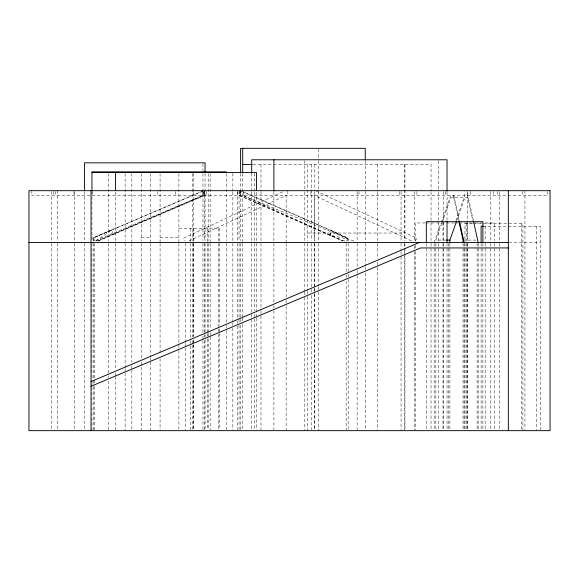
<?xml version="1.0" encoding="UTF-8"?>
<svg xmlns="http://www.w3.org/2000/svg" width="579" height="579" viewBox="0 0 579 579"><rect width="100%" height="100%" fill="white"/><g stroke="black" fill="none" stroke-linecap="round" stroke-linejoin="round"><path stroke-width="0.43" stroke-dasharray="2.9 2.17" d="M344.903 241.125L330.196 235.183L331.318 230.782M434.163 242.449L440.988 223.118M441.285 222.278L450.795 195.391M441.842 223.154L435.857 240.09L445.512 240.09M442.146 222.307L450.824 197.743L467.825 197.743L472.855 220.686M455.926 220.599L464.836 195.391L464.836 191.468M456.788 220.613L464.872 197.743M240.726 191.019L239.047 195.391L342.862 241.002M348.167 240.799L348.167 239.149L330.196 235.183L239.8 195.391L241.479 191.019M330.196 235.183L331.876 230.811L243.122 191.743M346.72 240.987L347.834 238.07L331.876 230.811L348.167 239.149L346.959 241.132M415.447 241.023L416.779 238.186L316.366 191.128M95.919 240.944L111.595 229.95L202.599 191.048L204.394 195.391L97.048 241.088M282.509 191.895L183.724 238.186L185.056 241.023M188.993 240.915L286.135 195.391L286.135 242.449M113.39 234.292L111.595 229.95L92.828 238.099L94.022 241.002M111.595 229.95L92.828 238.099L202.976 191.048M97.887 241.03L202.968 195.391L94.384 241.052M97.931 241.03L204.771 195.391L203.272 191.772M253.175 164.429L431.037 164.429L431.037 191.331M425.341 222.966L415.563 222.966L415.563 240.676M426.18 222.966L454.689 222.966M455.449 222.966L458.25 222.966M459.002 222.966L474.223 222.966M475.106 222.966L494.575 222.966L494.575 240.676M472.464 223.566L464.966 223.566L464.966 242.449M473.361 223.566L522.909 223.566L522.909 429.763M482.9 226.259L540.323 226.259L540.323 430.66M178.897 228.329L219.55 228.329L219.55 242.449M307.644 233.033L404.953 233.033M141.254 237.737L150.663 237.737M160.079 237.737L178.897 237.737M463.041 240.09L476.235 240.09M509.1 242.449L540.323 242.449M353.798 241.074L242.71 195.391L342.963 240.994M242.377 191.743L347.834 238.07L348.167 239.149M411.517 240.915L314.368 195.391L314.368 240.669M473.39 220.664L467.854 195.391L467.854 191.468M453.777 195.391L459.321 220.664M453.755 197.743L458.785 220.686M94.341 240.878L93.784 237.737L93.784 240.878M547.546 191.468L547.546 195.391L31.302 195.391L31.302 191.468M536.711 226.259L536.711 430.66M524.936 190.686L524.936 429.763M522.591 191.468L522.591 195.391M521.715 223.566L521.715 430.66M499.489 191.577L499.489 240.661M499.489 243.346L499.489 429.763M497.187 191.468L497.187 195.391M494.575 243.346L494.575 430.66M493.351 191.468L493.351 195.391M490.826 191.577L490.826 240.661M490.826 243.346L490.826 429.763M485.159 226.259L485.159 240.647M485.159 243.346L485.159 429.763M482.886 243.346L482.886 429.763M481.106 243.346L481.106 430.66M478.167 243.346L478.167 430.66M477.11 243.346L477.11 429.763M470.213 191.468L470.213 195.391M467.586 195.391L467.586 240.661M467.586 243.346L467.586 430.66M467.202 191.468L467.202 195.391M467.137 222.966L467.137 240.676M467.137 243.346L467.137 430.66M466.16 223.566L466.16 240.647M466.16 243.346L466.16 429.763M464.966 243.346L464.966 430.66M464.097 243.346L464.097 429.763M463.041 243.346L463.041 429.763M453.545 195.391L453.545 197.743M449.897 243.346L449.897 430.66M448.204 243.346L448.204 430.66M447.031 192.119L447.031 220.881M447.031 243.346L447.031 429.763M445.787 191.468L445.787 195.391M443.485 191.577L443.485 240.661M443.485 243.346L443.485 429.763M442.993 222.966L442.993 240.676M442.993 243.346L442.993 430.66M438.506 160.673L438.506 191.222M438.506 192.119L438.506 240.647M438.506 243.346L438.506 429.763M435.857 243.346L435.857 430.66M434.163 243.346L434.163 429.763M431.037 192.228L431.037 242.449M431.037 243.346L431.037 430.66M426.325 243.346L426.325 429.763M416.916 191.468L416.916 195.391M415.563 245.149L415.563 247.848M415.563 251.452L415.563 429.763M414.767 191.577L414.767 240.661M414.781 246.046L414.767 250.548M414.767 251.452L414.781 430.66M404.953 164.429L404.953 240.734M404.953 243.346L404.953 430.66M404.569 164.429L404.569 240.734M404.569 243.346L404.569 249.65M404.569 250.548L404.569 255.057M404.569 255.954L404.569 430.66M401.052 191.577L401.052 240.661M401.052 243.346L401.052 250.548M401.052 251.452L401.052 429.763M399.221 191.468L399.221 195.391M377.617 164.429L377.617 191.331M377.617 192.228L377.617 240.654M377.617 243.346L377.617 258.654M377.617 262.258L377.617 430.66M365.255 160.882L365.255 240.654M365.255 243.346L365.255 265.862M365.255 266.76L365.255 272.166M365.255 273.064L365.255 430.66M358.966 191.468L358.966 195.391M357.134 191.577L357.134 240.661M357.134 243.346L357.134 269.459M357.134 270.364L357.134 429.763M348.167 243.346L348.167 273.064M348.167 273.968L348.167 278.47M348.167 279.368L348.167 429.763M346.155 243.346L346.155 273.968M346.155 274.866L346.155 277.565M346.155 281.17L346.155 430.66M318.711 149.237L318.711 159.992M318.711 160.882L318.711 240.654M318.711 243.346L318.711 285.671M318.711 286.576L318.711 291.078M318.711 291.975L318.711 430.66M314.802 164.429L314.802 191.331M314.802 192.228L314.802 242.449M314.802 243.346L314.802 287.474M314.802 288.371L314.802 292.88M314.802 293.777L314.802 430.66M314.368 243.346L314.368 287.474M314.368 288.371L314.368 292.88M314.368 293.777L314.368 429.763M311.509 164.429L311.509 240.654M311.509 243.346L311.509 288.371M311.509 289.276L311.509 291.975M311.509 295.579L311.509 429.763M310.937 191.468L310.937 195.391M307.644 164.429L307.644 240.734M307.644 243.346L307.644 290.173M307.644 291.078L307.644 295.579M307.644 296.477L307.644 430.66M304.829 160.673L304.829 191.222M304.829 192.119L304.829 242.449M304.829 243.346L304.829 291.078M304.829 291.975L304.829 296.477M304.829 297.382L304.829 430.66M287.821 190.686L287.821 195.391M286.135 243.346L286.135 299.184M286.135 300.081L286.135 305.488M286.135 306.385L286.135 430.66M273.889 192.119L273.889 240.647M273.889 243.346L273.889 304.583M273.889 305.488L273.889 309.989M273.889 310.887L273.889 429.763M260.991 164.429L260.991 191.331M260.991 192.228L260.991 240.654M260.991 243.346L260.991 309.989M260.991 310.887L260.991 430.66M256.439 192.177L256.439 240.654M256.439 243.346L256.439 317.191M256.439 318.095L256.439 429.763M254.471 173.324L254.471 191.28M254.471 192.177L254.471 240.654M254.471 243.346L254.471 310.887M254.471 314.491L254.471 318.095M254.471 318.993L254.471 430.66M251.677 173.251L251.677 191.222M251.677 192.119L251.677 240.647M251.677 243.346L251.677 429.763M243.325 191.468L243.325 195.391M242.746 173.396L242.746 242.449M242.71 243.346L242.746 317.191M242.71 318.095L242.746 323.495M242.746 324.399L242.71 429.763M240.611 173.432L240.611 240.654M240.611 243.346L240.611 321.692M240.611 325.297L240.611 429.763M240.227 191.468L240.227 195.391M239.8 190.686L239.8 195.391M239.047 190.686L239.047 240.669M239.047 243.346L239.047 324.399M239.047 325.297L239.047 429.763M237.477 191.577L237.477 240.661M237.477 243.346L237.477 319.89M237.477 320.795L237.477 325.297M237.477 326.194L237.477 429.763M237.224 191.468L237.224 195.391M232.852 173.324L232.852 191.28M232.852 192.177L232.852 240.654M232.852 243.346L232.852 321.692M232.852 322.597L232.852 327.099M232.852 327.996L232.852 429.763M226.36 173.649L226.36 240.661M226.36 243.346L226.36 324.399M226.36 325.297L226.36 329.798M226.36 330.703L226.36 429.763M219.55 243.346L219.55 325.297M219.55 328.901L219.55 332.498M219.55 333.403L219.55 430.66M218.623 228.329L218.623 240.683M218.623 243.346L218.623 327.996M218.623 328.901L218.623 333.403M218.623 334.3L218.623 430.66M210.141 173.649L210.141 242.449M210.141 243.346L210.141 328.901M210.141 332.498L210.141 336.102M210.141 337.007L210.141 430.66M208.179 173.649L208.179 240.661M208.179 243.346L208.179 332.498M208.179 333.403L208.179 337.904M208.179 338.809L208.179 429.763M207.789 228.329L207.789 242.449M207.789 243.346L207.789 332.498M207.789 333.403L207.789 337.904M207.789 338.809L207.789 430.66M206.616 191.468L206.616 195.391M205.067 173.562L205.067 240.654M205.067 243.346L205.067 333.403M205.067 334.3L205.067 338.809M205.067 339.707L205.067 429.763M204.771 190.686L204.771 240.669M204.771 243.346L204.771 334.3M204.771 335.205L204.771 337.007M204.771 340.604L204.771 429.763M204.394 190.686L204.394 195.391M203.62 191.468L203.62 195.391M202.968 163.727L202.968 172.672M202.968 173.562L202.968 240.669M202.968 243.346L202.968 332.498M202.968 336.102L202.968 339.707M202.968 340.604L202.968 430.66M202.664 191.468L202.664 195.391M193.676 228.329L193.676 242.449M193.676 243.346L193.676 336.102M193.676 339.707L193.676 343.311M193.676 344.208L193.676 430.66M193.212 173.324L193.212 191.28M193.212 192.177L193.212 240.654M193.212 243.346L193.212 337.007M193.212 340.604L193.212 344.208M193.212 345.113L193.212 429.763M192.561 173.649L192.561 240.661M192.561 243.346L192.561 337.007M192.561 340.604L192.561 344.208M192.561 345.113L192.561 430.66M190.73 228.329L190.73 242.449M190.73 243.346L190.73 339.707M190.73 340.604L190.73 345.113M190.73 346.01L190.73 430.66M185.721 243.346L185.721 342.406M185.721 343.311L185.721 346.908M185.721 347.813L185.721 430.66M178.897 173.649L178.897 242.449M178.897 243.346L178.897 349.615M178.897 350.512L178.897 430.66M175.517 191.468L175.517 195.391M160.079 173.649L160.079 242.449M160.079 243.346L160.079 353.212M160.079 358.618L160.079 430.66M157.495 191.468L157.495 195.391M150.663 173.671L150.663 242.449M150.663 243.346L150.663 356.816M150.663 357.721L150.663 361.318M150.663 362.222L150.663 430.66M141.254 173.671L141.254 240.878M141.254 243.346L141.254 358.618M141.254 362.222L141.254 430.66M131.846 173.649L131.846 242.449M131.846 243.346L131.846 362.222M131.846 365.819L131.846 369.424M131.846 370.328L131.846 430.66M125.129 173.649L125.129 240.661M125.129 243.346L125.129 367.622M125.129 368.526L125.129 372.123M125.129 373.028L125.129 430.66M115.561 192.177L115.561 240.654M115.561 243.346L115.561 369.424M115.561 373.028L115.561 375.728M115.561 376.632L115.561 429.763M108.316 173.649L108.316 240.661M108.316 243.346L108.316 374.83M108.316 375.728L108.316 377.53M108.316 381.134L108.316 430.66M94.623 243.346L94.623 385.636M94.623 386.533L94.623 429.763M93.784 243.346L93.784 385.636M93.784 386.533L93.784 430.66M92.104 191.468L92.104 195.391M91.945 191.519L91.945 240.661M91.945 243.346L91.945 381.134M91.945 382.031L91.945 386.533M91.945 387.438L91.945 430.66M84.433 191.454L84.433 240.654M84.433 243.346L84.433 429.763M74.727 191.577L74.727 240.661M74.727 243.346L74.727 429.763M73.996 191.468L73.996 195.391M57.256 190.686L57.256 240.661M57.256 243.346L57.256 429.763M55.642 191.468L55.642 195.391M53.34 191.468L53.34 195.391M51.422 191.577L51.422 240.661M51.422 243.346L51.422 429.763"/><path stroke-width="0.87" d="M449.897 242.449L449.897 240.09L456.484 221.46M91.041 381.561L419.507 242.449M91.041 386.265L420.557 247.942L508.333 247.942M242.746 164.429L252.306 164.429M226.36 171.862L91.945 171.862L91.945 190.629M91.945 172.426L256.439 172.426L256.439 190.382M483.537 226.259L481.106 226.259L481.106 242.449M446.387 240.09L449.897 240.09M28.95 242.449L508.333 242.449M473.586 221.533L478.167 242.449M459.509 221.533L464.097 242.449M458.973 221.569L463.041 240.09L463.041 242.449M508.333 190.686L508.333 430.66M482.886 242.449L482.886 221.692L426.325 221.692L426.325 242.449M447.031 191.222L447.031 159.775L251.677 159.775L251.677 173.251M447.031 221.779L447.031 242.449M365.255 159.992L365.255 148.34L240.611 148.34L240.611 172.535M273.889 159.775L273.889 191.222M242.71 148.34L242.71 172.535M205.067 172.672L205.067 162.829L84.433 162.829L84.433 190.563M115.561 172.426L115.561 190.382M91.041 190.686L91.041 430.66M550.05 190.686L28.95 190.686L28.95 430.66L550.05 430.66L550.05 190.686"/></g></svg>
